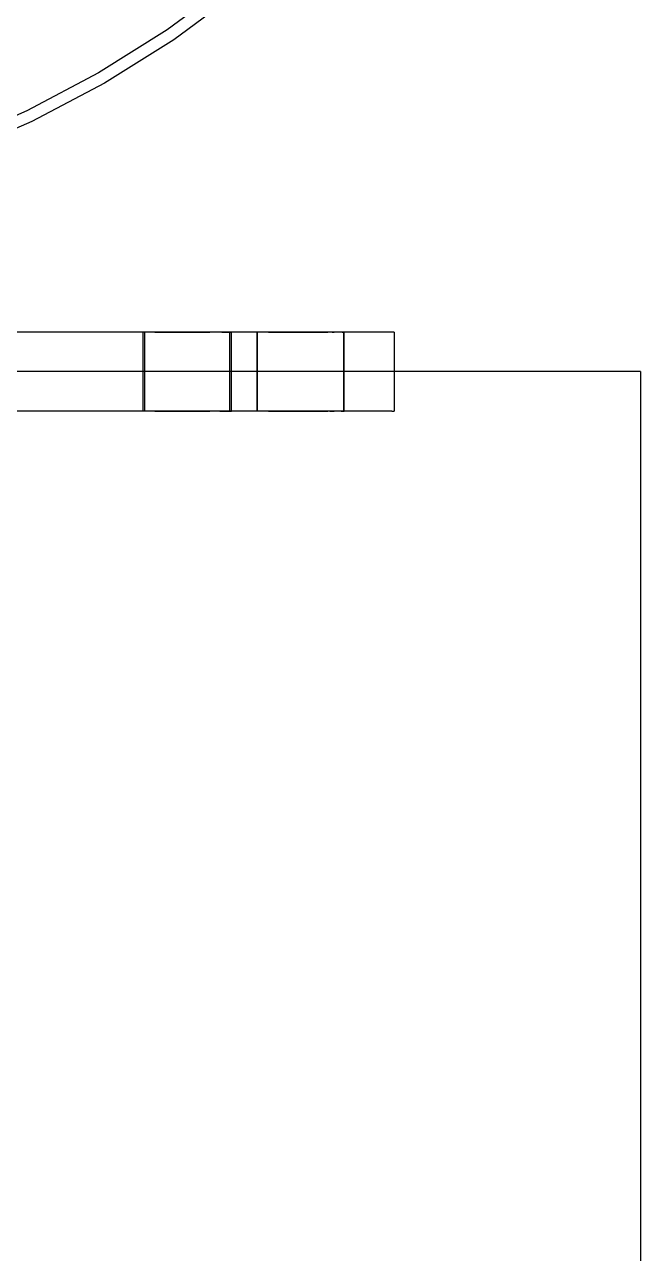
# Model space of a CAD drawing. Header units: millimetres. Extents: x -180 to 1414, y -663 to 972.
# Drawn here: x 23.8 to 55, y 62.4 to 124.8 of the extents above; entities that cross this region are included whole.
import ezdxf

# ---------------------------------------------------------------- set-up
doc = ezdxf.new("R2010")
doc.units = ezdxf.units.MM
doc.layers.add('FRONT', color=8, linetype='Continuous')

msp = doc.modelspace()

# ---------------------------------------------------------------- linework, layer by layer
at = {"layer": 'FRONT'}
for p, q in [((34.292, 126.999), (30.983, 124.557)), ((34.292, 126.999), (30.983, 124.557)), ((34.666, 126.53), (31.321, 124.061)), ((30.983, 124.557), (27.5, 122.369)), ((30.983, 124.557), (27.5, 122.369)), ((31.321, 124.061), (27.8, 121.849)), ((27.5, 122.369), (23.864, 120.447)), ((27.5, 122.369), (23.864, 120.447)), ((27.8, 121.849), (24.124, 119.906)), ((23.864, 120.447), (20.094, 118.802)), ((23.864, 120.447), (20.094, 118.802)), ((24.124, 119.906), (20.313, 118.243)), ((23.941, 109.2), (21.25, 109.2)), ((26.498, 109.2), (23.941, 109.2)), ((28.907, 109.2), (26.498, 109.2)), ((31.155, 109.2), (28.907, 109.2)), ((29.775, 105.2), (29.775, 109.2)), ((29.781, 109.2), (29.775, 109.2)), ((29.799, 109.2), (29.781, 109.2)), ((29.83, 109.2), (29.799, 109.2)), ((29.872, 109.2), (29.83, 109.2)), ((29.848, 105.2), (29.848, 109.2)), ((29.855, 109.2), (29.848, 109.2)), ((29.873, 109.2), (29.855, 109.2)), ((29.927, 109.2), (29.872, 109.2)), ((29.904, 109.2), (29.873, 109.2)), ((29.946, 109.2), (29.904, 109.2)), ((29.993, 109.2), (29.927, 109.2)), ((30, 109.2), (29.946, 109.2)), ((30.069, 109.2), (29.993, 109.2)), ((30.066, 109.2), (30, 109.2)), ((30.143, 109.2), (30.066, 109.2)), ((30.157, 109.2), (30.069, 109.2)), ((30.231, 109.2), (30.143, 109.2)), ((30.255, 109.2), (30.157, 109.2)), ((30.328, 109.2), (30.231, 109.2)), ((30.362, 109.2), (30.255, 109.2)), ((30.436, 109.2), (30.328, 109.2)), ((30.362, 109.2), (30.478, 109.2)), ((30.436, 109.2), (30.552, 109.2)), ((30.478, 109.2), (30.603, 109.2)), ((30.552, 109.2), (30.677, 109.2)), ((30.603, 109.2), (30.735, 109.2)), ((30.677, 109.2), (30.809, 109.2)), ((30.735, 109.2), (30.875, 109.2)), ((30.809, 109.2), (30.948, 109.2)), ((30.875, 109.2), (31.02, 109.2)), ((30.948, 109.2), (31.094, 109.2)), ((31.02, 109.2), (31.171, 109.2)), ((31.094, 109.2), (31.245, 109.2)), ((33.228, 109.2), (31.155, 109.2)), ((31.171, 109.2), (31.326, 109.2)), ((31.245, 109.2), (31.4, 109.2)), ((31.326, 109.2), (31.485, 109.2)), ((31.4, 109.2), (31.559, 109.2)), ((31.485, 109.2), (31.647, 109.2)), ((31.559, 109.2), (31.72, 109.2)), ((31.647, 109.2), (31.81, 109.2)), ((31.72, 109.2), (31.884, 109.2)), ((31.81, 109.2), (31.975, 109.2)), ((31.884, 109.2), (32.048, 109.2)), ((31.975, 109.2), (32.139, 109.2)), ((32.048, 109.2), (32.213, 109.2)), ((32.139, 109.2), (32.303, 109.2)), ((32.213, 109.2), (32.376, 109.2)), ((32.303, 109.2), (32.464, 109.2)), ((32.376, 109.2), (32.538, 109.2)), ((32.464, 109.2), (32.623, 109.2)), ((32.538, 109.2), (32.697, 109.2)), ((32.623, 109.2), (32.778, 109.2)), ((32.697, 109.2), (32.852, 109.2)), ((32.929, 109.2), (32.778, 109.2)), ((32.852, 109.2), (33.003, 109.2)), ((32.929, 109.2), (33.075, 109.2)), ((33.003, 109.2), (33.148, 109.2)), ((33.214, 109.2), (33.075, 109.2)), ((33.288, 109.2), (33.148, 109.2)), ((33.346, 109.2), (33.214, 109.2)), ((35.115, 109.2), (33.228, 109.2)), ((33.42, 109.2), (33.288, 109.2)), ((33.471, 109.2), (33.346, 109.2)), ((33.545, 109.2), (33.42, 109.2)), ((33.587, 109.2), (33.471, 109.2)), ((33.661, 109.2), (33.545, 109.2)), ((33.695, 109.2), (33.587, 109.2)), ((33.768, 109.2), (33.661, 109.2)), ((33.792, 109.2), (33.695, 109.2)), ((33.768, 109.2), (33.866, 109.2)), ((33.88, 109.2), (33.792, 109.2)), ((33.866, 109.2), (33.954, 109.2)), ((33.88, 109.2), (33.957, 109.2)), ((33.954, 109.2), (34.031, 109.2)), ((34.023, 109.2), (33.957, 109.2)), ((34.077, 109.2), (34.023, 109.2)), ((34.031, 109.2), (34.096, 109.2)), ((34.12, 109.2), (34.077, 109.2)), ((34.096, 109.2), (34.151, 109.2)), ((34.12, 109.2), (34.15, 109.2)), ((34.15, 109.2), (34.169, 109.2)), ((34.151, 109.2), (34.193, 109.2)), ((34.169, 109.2), (34.175, 109.2)), ((34.175, 105.2), (34.175, 109.2)), ((34.193, 109.2), (34.224, 109.2)), ((34.224, 109.2), (34.242, 109.2)), ((34.242, 109.2), (34.248, 109.2)), ((34.248, 105.2), (34.248, 109.2)), ((36.806, 109.2), (35.115, 109.2)), ((35.547, 105.2), (35.547, 109.2)), ((35.553, 109.2), (35.547, 109.2)), ((35.572, 109.2), (35.553, 109.2)), ((35.602, 109.2), (35.572, 109.2)), ((35.573, 105.2), (35.573, 109.2)), ((35.579, 109.2), (35.573, 109.2)), ((35.598, 109.2), (35.579, 109.2)), ((35.628, 109.2), (35.598, 109.2)), ((35.645, 109.2), (35.602, 109.2)), ((35.671, 109.2), (35.628, 109.2)), ((35.699, 109.2), (35.645, 109.2)), ((35.725, 109.2), (35.671, 109.2)), ((35.765, 109.2), (35.699, 109.2)), ((35.791, 109.2), (35.725, 109.2)), ((35.842, 109.2), (35.765, 109.2)), ((35.868, 109.2), (35.791, 109.2)), ((35.93, 109.2), (35.842, 109.2)), ((35.955, 109.2), (35.868, 109.2)), ((36.027, 109.2), (35.93, 109.2)), ((36.053, 109.2), (35.955, 109.2)), ((36.135, 109.2), (36.027, 109.2)), ((36.16, 109.2), (36.053, 109.2)), ((36.135, 109.2), (36.251, 109.2)), ((36.277, 109.2), (36.16, 109.2)), ((36.251, 109.2), (36.376, 109.2)), ((36.277, 109.2), (36.401, 109.2)), ((36.376, 109.2), (36.508, 109.2)), ((36.401, 109.2), (36.534, 109.2)), ((36.508, 109.2), (36.647, 109.2)), ((36.534, 109.2), (36.673, 109.2)), ((36.647, 109.2), (36.793, 109.2)), ((36.673, 109.2), (36.819, 109.2)), ((36.793, 109.2), (36.943, 109.2)), ((38.291, 109.2), (36.806, 109.2)), ((36.819, 109.2), (36.969, 109.2)), ((36.943, 109.2), (37.099, 109.2)), ((36.969, 109.2), (37.125, 109.2)), ((37.099, 109.2), (37.258, 109.2)), ((37.125, 109.2), (37.284, 109.2)), ((37.258, 109.2), (37.419, 109.2)), ((37.284, 109.2), (37.445, 109.2)), ((37.419, 109.2), (37.583, 109.2)), ((37.445, 109.2), (37.609, 109.2)), ((37.583, 109.2), (37.747, 109.2)), ((37.609, 109.2), (37.773, 109.2)), ((37.747, 109.2), (37.912, 109.2)), ((37.773, 109.2), (37.938, 109.2)), ((37.912, 109.2), (38.075, 109.2)), ((37.938, 109.2), (38.101, 109.2)), ((38.075, 109.2), (38.237, 109.2)), ((38.101, 109.2), (38.263, 109.2)), ((38.396, 109.2), (38.237, 109.2)), ((38.263, 109.2), (38.422, 109.2)), ((39.562, 109.2), (38.291, 109.2)), ((38.551, 109.2), (38.396, 109.2)), ((38.422, 109.2), (38.577, 109.2)), ((38.702, 109.2), (38.551, 109.2)), ((38.577, 109.2), (38.728, 109.2)), ((38.847, 109.2), (38.702, 109.2)), ((38.728, 109.2), (38.873, 109.2)), ((38.987, 109.2), (38.847, 109.2)), ((38.873, 109.2), (39.012, 109.2)), ((39.119, 109.2), (38.987, 109.2)), ((39.012, 109.2), (39.145, 109.2)), ((39.244, 109.2), (39.119, 109.2)), ((39.27, 109.2), (39.145, 109.2)), ((39.36, 109.2), (39.244, 109.2)), ((39.386, 109.2), (39.27, 109.2)), ((39.36, 109.2), (39.467, 109.2)), ((39.493, 109.2), (39.386, 109.2)), ((39.565, 109.2), (39.467, 109.2)), ((39.591, 109.2), (39.493, 109.2)), ((40.612, 109.2), (39.562, 109.2)), ((39.652, 109.2), (39.565, 109.2)), ((39.678, 109.2), (39.591, 109.2)), ((39.729, 109.2), (39.652, 109.2)), ((39.755, 109.2), (39.678, 109.2)), ((39.795, 109.2), (39.729, 109.2)), ((39.821, 109.2), (39.755, 109.2)), ((39.849, 109.2), (39.795, 109.2)), ((39.875, 109.2), (39.821, 109.2)), ((39.892, 109.2), (39.849, 109.2)), ((39.875, 109.2), (39.918, 109.2)), ((39.923, 109.2), (39.892, 109.2)), ((39.918, 109.2), (39.949, 109.2)), ((39.941, 109.2), (39.923, 109.2)), ((39.941, 109.2), (39.947, 109.2)), ((39.947, 105.2), (39.947, 109.2)), ((39.949, 109.2), (39.967, 109.2)), ((39.967, 109.2), (39.973, 109.2)), ((39.973, 105.2), (39.973, 109.2)), ((41.434, 109.2), (40.612, 109.2)), ((42.025, 109.2), (41.434, 109.2)), ((42.381, 109.2), (42.025, 109.2)), ((42.5, 109.2), (42.381, 109.2)), ((42.5, 109.2), (42.5, 105.2)), ((23.864, 107.2), (20.094, 107.2)), ((27.5, 107.2), (23.864, 107.2)), ((30.983, 107.2), (27.5, 107.2)), ((34.292, 107.2), (30.983, 107.2)), ((37.41, 107.2), (34.292, 107.2)), ((40.318, 107.2), (37.41, 107.2)), ((43.001, 107.2), (40.318, 107.2)), ((45.443, 107.2), (43.001, 107.2)), ((47.631, 107.2), (45.443, 107.2)), ((49.553, 107.2), (47.631, 107.2)), ((51.198, 107.2), (49.553, 107.2)), ((52.557, 107.2), (51.198, 107.2)), ((53.621, 107.2), (52.557, 107.2)), ((54.386, 107.2), (53.621, 107.2)), ((54.846, 107.2), (54.386, 107.2)), ((55, 107.2), (54.846, 107.2)), ((55, 107.2), (55, 2)), ((23.941, 105.2), (21.25, 105.2)), ((26.498, 105.2), (23.941, 105.2)), ((28.907, 105.2), (26.498, 105.2)), ((31.155, 105.2), (28.907, 105.2)), ((29.781, 105.2), (29.775, 105.2)), ((29.799, 105.2), (29.781, 105.2)), ((29.83, 105.2), (29.799, 105.2)), ((29.872, 105.2), (29.83, 105.2)), ((29.855, 105.2), (29.848, 105.2)), ((29.873, 105.2), (29.855, 105.2)), ((29.927, 105.2), (29.872, 105.2)), ((29.904, 105.2), (29.873, 105.2)), ((29.946, 105.2), (29.904, 105.2)), ((29.993, 105.2), (29.927, 105.2)), ((30, 105.2), (29.946, 105.2)), ((30.069, 105.2), (29.993, 105.2)), ((30.066, 105.2), (30, 105.2)), ((30.143, 105.2), (30.066, 105.2)), ((30.157, 105.2), (30.069, 105.2)), ((30.231, 105.2), (30.143, 105.2)), ((30.255, 105.2), (30.157, 105.2)), ((30.328, 105.2), (30.231, 105.2)), ((30.362, 105.2), (30.255, 105.2)), ((30.436, 105.2), (30.328, 105.2)), ((30.362, 105.2), (30.478, 105.2)), ((30.436, 105.2), (30.552, 105.2)), ((30.478, 105.2), (30.603, 105.2)), ((30.552, 105.2), (30.677, 105.2)), ((30.603, 105.2), (30.735, 105.2)), ((30.677, 105.2), (30.809, 105.2)), ((30.735, 105.2), (30.875, 105.2)), ((30.809, 105.2), (30.948, 105.2)), ((30.875, 105.2), (31.02, 105.2)), ((30.948, 105.2), (31.094, 105.2)), ((31.02, 105.2), (31.171, 105.2)), ((31.094, 105.2), (31.245, 105.2)), ((33.228, 105.2), (31.155, 105.2)), ((31.171, 105.2), (31.326, 105.2)), ((31.245, 105.2), (31.4, 105.2)), ((31.326, 105.2), (31.485, 105.2)), ((31.4, 105.2), (31.559, 105.2)), ((31.485, 105.2), (31.647, 105.2)), ((31.559, 105.2), (31.72, 105.2)), ((31.647, 105.2), (31.81, 105.2)), ((31.72, 105.2), (31.884, 105.2)), ((31.81, 105.2), (31.975, 105.2)), ((31.884, 105.2), (32.048, 105.2)), ((31.975, 105.2), (32.139, 105.2)), ((32.048, 105.2), (32.213, 105.2)), ((32.139, 105.2), (32.303, 105.2)), ((32.213, 105.2), (32.376, 105.2)), ((32.303, 105.2), (32.464, 105.2)), ((32.376, 105.2), (32.538, 105.2)), ((32.464, 105.2), (32.623, 105.2)), ((32.538, 105.2), (32.697, 105.2)), ((32.623, 105.2), (32.778, 105.2)), ((32.697, 105.2), (32.852, 105.2)), ((32.778, 105.2), (32.929, 105.2)), ((32.852, 105.2), (33.003, 105.2)), ((32.929, 105.2), (33.075, 105.2)), ((33.003, 105.2), (33.148, 105.2)), ((33.214, 105.2), (33.075, 105.2)), ((33.288, 105.2), (33.148, 105.2)), ((33.346, 105.2), (33.214, 105.2)), ((35.115, 105.2), (33.228, 105.2)), ((33.42, 105.2), (33.288, 105.2)), ((33.471, 105.2), (33.346, 105.2)), ((33.545, 105.2), (33.42, 105.2)), ((33.587, 105.2), (33.471, 105.2)), ((33.661, 105.2), (33.545, 105.2)), ((33.695, 105.2), (33.587, 105.2)), ((33.661, 105.2), (33.768, 105.2)), ((33.792, 105.2), (33.695, 105.2)), ((33.768, 105.2), (33.866, 105.2)), ((33.792, 105.2), (33.88, 105.2)), ((33.866, 105.2), (33.954, 105.2)), ((33.88, 105.2), (33.957, 105.2)), ((33.954, 105.2), (34.031, 105.2)), ((34.023, 105.2), (33.957, 105.2)), ((34.077, 105.2), (34.023, 105.2)), ((34.031, 105.2), (34.096, 105.2)), ((34.12, 105.2), (34.077, 105.2)), ((34.096, 105.2), (34.151, 105.2)), ((34.15, 105.2), (34.12, 105.2)), ((34.15, 105.2), (34.169, 105.2)), ((34.151, 105.2), (34.193, 105.2)), ((34.169, 105.2), (34.175, 105.2)), ((34.193, 105.2), (34.224, 105.2)), ((34.224, 105.2), (34.242, 105.2)), ((34.242, 105.2), (34.248, 105.2)), ((36.806, 105.2), (35.115, 105.2)), ((35.553, 105.2), (35.547, 105.2)), ((35.572, 105.2), (35.553, 105.2)), ((35.602, 105.2), (35.572, 105.2)), ((35.579, 105.2), (35.573, 105.2)), ((35.598, 105.2), (35.579, 105.2)), ((35.628, 105.2), (35.598, 105.2)), ((35.645, 105.2), (35.602, 105.2)), ((35.671, 105.2), (35.628, 105.2)), ((35.699, 105.2), (35.645, 105.2)), ((35.725, 105.2), (35.671, 105.2)), ((35.765, 105.2), (35.699, 105.2)), ((35.791, 105.2), (35.725, 105.2)), ((35.842, 105.2), (35.765, 105.2)), ((35.868, 105.2), (35.791, 105.2)), ((35.93, 105.2), (35.842, 105.2)), ((35.955, 105.2), (35.868, 105.2)), ((36.027, 105.2), (35.93, 105.2)), ((36.053, 105.2), (35.955, 105.2)), ((36.135, 105.2), (36.027, 105.2)), ((36.16, 105.2), (36.053, 105.2)), ((36.135, 105.2), (36.251, 105.2)), ((36.277, 105.2), (36.16, 105.2)), ((36.251, 105.2), (36.376, 105.2)), ((36.277, 105.2), (36.401, 105.2)), ((36.376, 105.2), (36.508, 105.2)), ((36.401, 105.2), (36.534, 105.2)), ((36.508, 105.2), (36.647, 105.2)), ((36.534, 105.2), (36.673, 105.2)), ((36.647, 105.2), (36.793, 105.2)), ((36.673, 105.2), (36.819, 105.2)), ((36.793, 105.2), (36.943, 105.2)), ((38.291, 105.2), (36.806, 105.2)), ((36.819, 105.2), (36.969, 105.2)), ((36.943, 105.2), (37.099, 105.2)), ((36.969, 105.2), (37.125, 105.2)), ((37.099, 105.2), (37.258, 105.2)), ((37.125, 105.2), (37.284, 105.2)), ((37.258, 105.2), (37.419, 105.2)), ((37.284, 105.2), (37.445, 105.2)), ((37.419, 105.2), (37.583, 105.2)), ((37.445, 105.2), (37.609, 105.2)), ((37.583, 105.2), (37.747, 105.2)), ((37.609, 105.2), (37.773, 105.2)), ((37.747, 105.2), (37.912, 105.2)), ((37.773, 105.2), (37.938, 105.2)), ((37.912, 105.2), (38.075, 105.2)), ((37.938, 105.2), (38.101, 105.2)), ((38.075, 105.2), (38.237, 105.2)), ((38.101, 105.2), (38.263, 105.2)), ((38.396, 105.2), (38.237, 105.2)), ((38.263, 105.2), (38.422, 105.2)), ((39.562, 105.2), (38.291, 105.2)), ((38.551, 105.2), (38.396, 105.2)), ((38.422, 105.2), (38.577, 105.2)), ((38.702, 105.2), (38.551, 105.2)), ((38.577, 105.2), (38.728, 105.2)), ((38.847, 105.2), (38.702, 105.2)), ((38.728, 105.2), (38.873, 105.2)), ((38.987, 105.2), (38.847, 105.2)), ((38.873, 105.2), (39.012, 105.2)), ((39.119, 105.2), (38.987, 105.2)), ((39.012, 105.2), (39.145, 105.2)), ((39.244, 105.2), (39.119, 105.2)), ((39.27, 105.2), (39.145, 105.2)), ((39.244, 105.2), (39.36, 105.2)), ((39.386, 105.2), (39.27, 105.2)), ((39.36, 105.2), (39.467, 105.2)), ((39.493, 105.2), (39.386, 105.2)), ((39.565, 105.2), (39.467, 105.2)), ((39.591, 105.2), (39.493, 105.2)), ((40.612, 105.2), (39.562, 105.2)), ((39.652, 105.2), (39.565, 105.2)), ((39.678, 105.2), (39.591, 105.2)), ((39.729, 105.2), (39.652, 105.2)), ((39.755, 105.2), (39.678, 105.2)), ((39.795, 105.2), (39.729, 105.2)), ((39.821, 105.2), (39.755, 105.2)), ((39.849, 105.2), (39.795, 105.2)), ((39.821, 105.2), (39.875, 105.2)), ((39.892, 105.2), (39.849, 105.2)), ((39.875, 105.2), (39.918, 105.2)), ((39.923, 105.2), (39.892, 105.2)), ((39.918, 105.2), (39.949, 105.2)), ((39.941, 105.2), (39.923, 105.2)), ((39.947, 105.2), (39.941, 105.2)), ((39.949, 105.2), (39.967, 105.2)), ((39.967, 105.2), (39.973, 105.2)), ((41.434, 105.2), (40.612, 105.2)), ((42.025, 105.2), (41.434, 105.2)), ((42.381, 105.2), (42.025, 105.2)), ((42.381, 105.2), (42.5, 105.2))]:
    msp.add_line(p, q, dxfattribs=at)

doc.saveas('drawing.dxf')
